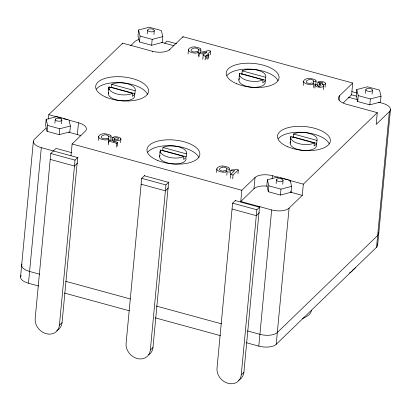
<?xml version="1.0" encoding="UTF-8"?>
<svg xmlns="http://www.w3.org/2000/svg" width="411" height="411" viewBox="0 0 411 411"><rect width="100%" height="100%" fill="white"/><g stroke="black" fill="none" stroke-linecap="round" stroke-linejoin="round"><path stroke-width="0.62" d="M20.55 276.942L33.368 141.343M38.68 286.03L28.482 283.246L41.3 147.647A13.27 5.985 5.4 0 1 34.462 139.231L46.011 128.057M46.155 119.365L45.595 125.263L47.085 131.34L59.205 134.649L69.839 131.88L70.399 125.987L68.909 119.909L56.79 116.596L46.155 119.365L47.64 125.442L47.085 131.34M48.359 119.092L48.775 114.669L122.709 43.165L152.409 51.272A13.27 5.985 5.4 0 0 169.81 49.474L183.013 36.707L352.72 83.037L351.605 94.828L343.355 102.807M71.822 152.702L56.066 148.402L50.784 153.509L35.176 318.587A13.27 11.051 46 0 0 46.186 333.686A13.27 11.051 46 0 0 59.42 325.204L62.061 322.65L77.669 157.572L41.3 147.647M54.894 123.187L55.254 119.401M59.205 134.649L59.765 128.751L70.399 125.987M61.496 123.845L61.856 120.058A3.319 1.495 5.4 0 0 57.057 118.276A3.319 1.495 5.4 0 0 56.749 120.849A3.319 1.495 5.4 0 0 61.856 120.058M71 155.754L72.115 143.963L85.318 131.191A13.27 5.985 5.4 0 0 78.475 122.776L69.197 120.243M80.494 135.676A13.27 5.985 5.4 0 0 77.36 134.567L78.475 122.776M59.42 325.204L75.028 160.126L78.105 157.146M98.327 140.269L98.676 136.544L99.251 135.517A11.796 5.317 5.4 0 1 99.745 135.065L101.918 134.017A5.6 2.523 5.4 0 1 102.997 133.816A5.841 2.636 5.4 0 1 103.572 133.76A5.487 2.471 5.4 0 1 105.642 133.811L109.48 134.818A5.05 2.276 5.4 0 1 110.847 135.758M110.672 87.733A13.27 5.985 5.4 0 1 111.412 87.312L111.694 84.363A13.27 5.985 5.4 0 1 127.389 83.736A13.27 5.985 5.4 0 1 135.168 90.774L134.89 93.723A13.27 5.985 5.4 0 1 132.25 96.277L132.527 93.328L109.054 86.916L108.776 89.865A13.27 5.985 5.4 0 1 109.095 89.228M108.299 139.134L108.53 136.647L111.109 137.033L110.816 140.136M108.293 144.811L108.643 141.086A6.201 2.795 5.4 0 1 110.456 140.326A5.872 2.651 5.4 0 1 110.765 140.259L115.568 139.709A23.91 10.778 5.4 0 0 116.318 139.627L117.14 139.509A2.882 1.3 5.4 0 0 118.27 139.046M108.617 142.92L108.972 139.195L106.978 138.245L105.714 138.702A2.713 1.223 5.4 0 1 105.108 138.779A2.851 1.284 5.4 0 1 103.259 138.605A3.781 1.706 5.4 0 1 102.812 138.476L102.519 138.373A2.975 1.341 5.4 0 1 101.425 137.644L101.276 136.945L101.723 136.2A12.227 5.513 5.4 0 1 102.067 135.856L104.322 134.865A3.047 1.377 5.4 0 1 106.125 134.931L106.464 135.003A2.99 1.346 5.4 0 1 108.648 136.668M112.357 140.598L112.65 137.495L114.243 136.827A2.995 1.351 5.4 0 1 115.106 136.735A4.578 2.065 5.4 0 1 117.192 136.92L117.798 137.043A7.126 3.211 5.4 0 1 118.43 137.212L119.863 137.767A3.637 1.639 5.4 0 1 120.634 138.327L120.762 138.502M122.642 43.869L122.709 43.165M114.695 140.079L114.869 138.219L115.676 137.824A1.351 0.606 5.4 0 1 115.979 137.777A1.875 0.848 5.4 0 1 117.952 138.127A1.875 0.848 5.4 0 1 118.327 139.062M116.447 147.035L116.801 143.316L117.746 142.401L113.046 141.117A4.398 1.983 5.4 0 1 113.755 140.988A7.645 3.447 5.4 0 1 114.294 140.927L116.539 140.747A14.796 6.674 5.4 0 0 117.865 140.613L118.039 140.583A5.744 2.589 5.4 0 0 120.726 139.653M117.392 146.121L117.746 142.401M120.582 142.72L120.932 138.995M138.569 29.988L138.014 35.885L139.499 41.963L151.623 45.272L162.258 42.503L162.813 36.605L161.328 30.527L149.203 27.218L138.569 29.988L140.059 36.065L139.499 41.963M147.313 33.81L147.672 30.018M151.623 45.272L152.178 39.374L162.813 36.605M153.914 34.467L154.274 30.676A3.319 1.495 5.4 0 0 149.476 28.898A3.319 1.495 5.4 0 0 149.167 31.472A3.319 1.495 5.4 0 0 154.274 30.676M152.342 51.976L152.409 51.272M144.78 175.348L141.697 178.328L126.095 343.406A13.27 11.051 46 0 0 137.099 358.505A13.27 11.051 46 0 0 150.339 350.023L152.974 347.47L168.582 182.392L144.338 175.774M162.093 150.786A13.27 5.985 5.4 0 1 162.72 150.436L162.997 147.487A13.27 5.985 5.4 0 1 178.698 146.861A13.27 5.985 5.4 0 1 186.476 153.899L186.193 156.843A13.27 5.985 5.4 0 1 183.553 159.396L183.835 156.452L160.362 150.041L160.079 152.99A13.27 5.985 5.4 0 1 160.516 152.178M169.748 50.178L169.81 49.474M150.339 350.023L165.941 184.945L169.024 181.965M182.946 37.406L183.013 36.707M188.043 54.067L188.454 49.721L189.029 48.693A11.796 5.317 5.4 0 1 189.517 48.241L191.69 47.193A5.6 2.523 5.4 0 1 192.769 46.993A5.841 2.636 5.4 0 1 193.345 46.936A5.487 2.471 5.4 0 1 195.42 46.988L199.258 47.995A5.05 2.276 5.4 0 1 200.619 48.935M198.071 52.305L198.308 49.823L200.887 50.204L200.65 52.69M198.395 56.096L198.744 52.372L196.751 51.421L195.487 51.873A2.713 1.223 5.4 0 1 194.886 51.956A2.851 1.284 5.4 0 1 193.031 51.781A3.781 1.706 5.4 0 1 192.589 51.652L192.297 51.545A2.975 1.341 5.4 0 1 191.197 50.82L191.048 50.121L191.495 49.377A12.227 5.513 5.4 0 1 191.839 49.027L194.095 48.041A3.047 1.377 5.4 0 1 195.903 48.108L196.242 48.179A2.99 1.346 5.4 0 1 198.421 49.844M198.96 56.934L199.314 53.214L200.188 52.367L208.69 50.558L210.704 51.108L210.35 54.833M202.782 59.271L203.132 55.552L204.175 54.54L199.314 53.214M205.099 59.908L205.454 56.184L206.497 55.172L207.992 55.583L208.875 54.73L207.375 54.324L210.704 51.108M206.142 58.896L206.497 55.172M207.642 59.307L207.992 55.583M208.521 58.454L208.875 54.73M216.515 172.538L216.864 168.813L217.44 167.78A11.796 5.317 5.4 0 1 217.933 167.328L220.106 166.285A5.6 2.523 5.4 0 1 221.185 166.08A5.841 2.636 5.4 0 1 221.76 166.029A5.487 2.471 5.4 0 1 223.831 166.075L227.668 167.087A5.05 2.276 5.4 0 1 229.035 168.027M226.487 171.397L226.718 168.916L229.297 169.296L228.948 173.021M226.805 175.184L227.16 171.459L225.166 170.514L223.903 170.966A2.713 1.223 5.4 0 1 223.296 171.043M241.308 74.175A13.27 5.985 5.4 0 1 241.935 73.826L242.213 70.877A13.27 5.985 5.4 0 1 257.913 70.25A13.27 5.985 5.4 0 1 265.686 77.289L265.408 80.237A13.27 5.985 5.4 0 1 262.768 82.791L263.045 79.842L239.572 73.43L239.294 76.379A13.27 5.985 5.4 0 1 239.798 75.485M230.412 174.387L230.761 170.663L231.676 169.784A7.65 3.447 5.4 0 0 234.126 169.83A4.788 2.158 5.4 0 0 236.464 169.44L238.323 169.938L237.974 173.663M230.371 178.138L230.725 174.413L234.517 170.745A8.837 3.987 5.4 0 1 230.761 170.663M232.693 178.77L233.042 175.045L238.323 169.938M235.693 200.167L232.611 203.147L217.008 368.225A13.27 11.051 46 0 0 228.013 383.324A13.27 11.051 46 0 0 241.252 374.842L243.893 372.289L259.495 207.211L235.251 200.594M352.72 83.037L339.517 95.804A13.27 5.985 5.4 0 0 346.36 104.224L377.267 112.66L303.339 184.164L302.28 195.364L289.077 208.136A13.27 5.985 5.4 0 1 271.671 209.934L240.764 201.493L241.822 190.293L255.026 177.521A13.27 5.985 5.4 0 1 272.426 175.723L278.221 177.305M240.764 201.493L253.962 188.726L255.026 177.521M241.252 374.842L256.854 209.764L259.937 206.784M267.376 179.761L266.821 185.654L268.306 191.732L280.43 195.04L291.065 192.276L291.62 186.378L290.135 180.301L278.011 176.992L267.376 179.761L268.866 185.839L268.306 191.732M272.159 178.523L272.426 175.723M246.204 342.682L258.796 346.119L271.671 209.934M276.12 183.583L276.48 179.792M280.43 195.04L280.985 189.147L291.62 186.378M282.722 184.241L283.081 180.45A3.319 1.495 5.4 0 0 278.283 178.672A3.319 1.495 5.4 0 0 277.975 181.241A3.319 1.495 5.4 0 0 283.081 180.45M290.777 137.664L290.603 139.504A13.27 5.985 5.4 0 1 290.767 139.134M290.829 137.11L290.88 136.555L314.353 142.966L314.076 145.915A13.27 5.985 5.4 0 0 316.717 143.357L316.994 140.413A13.27 5.985 5.4 0 0 309.216 133.375A13.27 5.985 5.4 0 0 293.521 134.001L293.243 136.95A13.27 5.985 5.4 0 0 292.391 137.444M290.022 181.477L290.135 180.301M258.796 346.119A13.27 5.985 5.4 0 0 276.202 344.32L289.077 208.136M303.2 85.503L303.611 81.162L304.186 80.13A11.796 5.317 5.4 0 1 304.674 79.677L306.847 78.629A5.6 2.523 5.4 0 1 307.931 78.429A5.841 2.636 5.4 0 1 308.502 78.378A5.487 2.471 5.4 0 1 310.577 78.424L314.415 79.436A5.05 2.276 5.4 0 1 315.776 80.376M313.228 83.746L313.465 81.265L316.044 81.645L315.751 84.748M313.552 87.533L313.901 83.808L311.908 82.858L310.644 83.315A2.713 1.223 5.4 0 1 310.043 83.392A2.851 1.284 5.4 0 1 308.193 83.217A3.781 1.706 5.4 0 1 307.747 83.089L307.454 82.986A2.975 1.341 5.4 0 1 306.359 82.257L306.205 81.558L306.652 80.813A12.227 5.513 5.4 0 1 307.002 80.469L309.252 79.477A3.047 1.377 5.4 0 1 311.06 79.544L311.399 79.616A2.99 1.346 5.4 0 1 313.583 81.28M314.831 88.149L315.18 84.43C317.508 83.633 317.189 86.819 319.583 86.223C320.77 86.408 321.834 84.723 320.22 84.481M317.611 85.74L317.96 82.015L320.58 81.368L324.068 82.097A3.632 1.639 5.4 0 1 325.188 82.904A3.201 1.444 5.4 0 1 325.091 84.06L324.957 84.127A2.636 1.187 5.4 0 1 324.269 84.414L322.316 84.558M318.931 86.767L319.167 84.286C319.645 82.75 322.938 84.692 322.825 82.852C321.828 82.061 319.249 82.036 319.784 83.978M323.257 89.644L323.611 85.92M325.05 87.194L325.404 83.469M339.101 100.227L339.517 95.804M356.763 89.552L356.209 95.45L357.693 101.527L369.818 104.836L380.452 102.067L381.007 96.174L379.523 90.096L367.398 86.788L356.763 89.552L358.253 95.629L357.693 101.527M365.507 93.374L365.862 89.588M369.818 104.836L370.373 98.943L381.007 96.174M372.109 94.037L372.464 90.245A3.319 1.495 5.4 0 0 367.67 88.463A3.319 1.495 5.4 0 0 367.362 91.037A3.319 1.495 5.4 0 0 372.464 90.245M377.267 112.66L376.157 124.451L389.356 111.684A13.27 5.985 5.4 0 0 382.518 103.269L378.654 102.211M276.202 344.32L376.538 247.283L389.356 111.684M377.632 245.172L390.45 109.573M108.34 93.544L108.925 87.389M159.643 156.668L160.233 150.513M238.858 80.058L239.449 73.903M290.166 143.182L290.757 137.027M98.676 136.544L98.661 136.837A5.733 2.584 5.4 0 0 98.897 137.546A6.037 2.723 5.4 0 0 99.226 137.957A5.497 2.476 5.4 0 0 100.654 138.903L101.949 139.375A8.056 3.632 5.4 0 0 102.724 139.586L104.127 139.843A4.809 2.168 5.4 0 0 107.112 139.812L108.972 139.195M188.454 49.721L188.433 50.014A5.733 2.584 5.4 0 0 188.67 50.723A6.037 2.723 5.4 0 0 189.003 51.134A5.497 2.476 5.4 0 0 190.427 52.079L191.721 52.551A8.056 3.632 5.4 0 0 192.502 52.762L193.9 53.019A4.809 2.168 5.4 0 0 196.884 52.988L198.744 52.372M216.864 168.813L216.849 169.101A5.733 2.584 5.4 0 0 217.085 169.81A6.037 2.723 5.4 0 0 217.414 170.221A5.497 2.476 5.4 0 0 218.842 171.166L220.137 171.639A8.056 3.632 5.4 0 0 220.913 171.849L222.315 172.111A4.809 2.168 5.4 0 0 225.3 172.075M303.611 81.162L303.59 81.45A5.733 2.584 5.4 0 0 303.832 82.159A6.037 2.723 5.4 0 0 304.161 82.57A5.497 2.476 5.4 0 0 305.589 83.515L306.878 83.988A8.056 3.632 5.4 0 0 307.659 84.198L309.062 84.461A4.809 2.168 5.4 0 0 312.047 84.425L313.901 83.808M315.18 84.43L315.078 84.599A4.084 1.844 5.4 0 0 316.871 86.695L317.241 86.813A5.764 2.6 5.4 0 0 317.842 86.983L318.479 87.122A4.238 1.911 5.4 0 0 320.775 87.25A4.742 2.137 5.4 0 0 321.376 87.183A4.033 1.819 5.4 0 0 323.133 86.557A4.608 2.081 5.4 0 0 323.318 86.392A3.216 1.449 5.4 0 0 322.363 84.538M120.618 139.617L120.808 139.391A3.396 1.531 5.4 0 0 120.767 138.502M130.729 45.59L134.854 41.598A13.27 5.985 5.4 0 1 138.635 39.626M164.765 43.273L166.964 41.146L176.663 43.797M77.551 163.044L74.468 166.023L50.224 159.406M168.464 187.863L165.381 190.843L141.137 184.226M259.377 212.682L256.3 215.662L232.056 209.045M227.16 171.459L225.29 172.07M222.51 167.128L220.255 168.12A12.227 5.513 5.4 0 0 219.911 168.464L219.464 169.209L219.613 169.907A2.975 1.341 5.4 0 0 220.702 170.637L221 170.74A3.781 1.706 5.4 0 0 221.447 170.868A2.851 1.284 5.4 0 0 223.301 171.053M351.821 91.612L356.671 92.937M140.059 36.065L152.178 39.374M358.253 95.629L370.373 98.943M161.538 42.338L173.91 45.713M350.999 94.664L356.455 96.153M203.132 55.552L205.454 56.184M348.358 97.217L357.452 99.698M242.213 70.877L265.686 77.289M241.935 73.826L265.408 80.237M111.694 84.363L135.168 90.774M293.521 134.001L316.994 140.413M111.412 87.312L134.89 93.723M293.243 136.95L316.717 143.357M48.775 114.669L59.914 117.71M60.535 117.88L61.773 118.214M63.628 118.722L67.337 119.735M280.636 177.968L281.602 178.23M282.085 178.364L283.051 178.626M284.016 178.888L285.948 179.417M286.431 179.55L287.397 179.812M288.363 180.075L303.339 184.164M162.997 147.487L186.476 153.899M162.72 150.436L186.193 156.843M108.643 141.086L116.801 143.316M230.725 174.413L233.042 175.045M47.64 125.442L59.765 128.751M268.866 185.839L280.985 189.147M290.685 192.199L302.28 195.364M68.699 132.203L77.36 134.567M72.115 143.963L241.822 190.293M50.784 153.509L75.028 160.126M141.697 178.328L165.941 184.945M232.611 203.147L256.854 209.764M39.795 274.24L29.597 271.455A13.27 5.985 5.4 0 1 21.999 264.021M65.585 281.278L130.359 298.961M156.154 306.005L221.529 323.847M247.319 330.891L259.911 334.328A13.27 5.985 5.4 0 0 277.317 332.53L377.652 235.493A13.27 5.985 5.4 0 0 378.567 232.158M64.47 293.069L129.244 310.752M155.039 317.795L220.414 335.643M112.65 137.495L114.869 138.219M317.96 82.015L319.902 82.739M290.767 191.058L291.065 192.276M229.081 168.022A5.389 2.43 5.4 0 1 229.256 169.286M226.836 168.931A2.99 1.346 5.4 0 0 224.658 167.262L224.314 167.2A3.047 1.377 5.4 0 0 222.505 167.128M110.893 135.758A5.389 2.43 5.4 0 1 111.068 137.022M319.162 84.291A3.971 1.788 5.4 0 1 320.226 84.476M315.828 80.371A5.389 2.43 5.4 0 1 315.997 81.635M200.671 48.935A5.389 2.43 5.4 0 1 200.84 50.199M186.055 158.461A13.27 5.985 5.4 0 1 171.793 163.768A13.27 5.985 5.4 0 1 159.977 155.543M183.835 156.452A13.27 5.985 5.4 0 1 168.135 157.079A13.27 5.985 5.4 0 1 160.362 150.041M265.11 81.229A13.27 5.985 5.4 0 1 251.064 87.168A13.27 5.985 5.4 0 1 239.526 78.419M263.045 79.842A13.27 5.985 5.4 0 1 247.35 80.469A13.27 5.985 5.4 0 1 239.572 73.43M316.413 144.353A13.27 5.985 5.4 0 1 302.373 150.292A13.27 5.985 5.4 0 1 290.834 141.543M314.353 142.966A13.27 5.985 5.4 0 1 298.658 143.593A13.27 5.985 5.4 0 1 290.88 136.555M134.587 94.715A13.27 5.985 5.4 0 1 121.158 100.716A13.27 5.985 5.4 0 1 108.674 92.418M132.527 93.328A13.27 5.985 5.4 0 1 116.827 93.955A13.27 5.985 5.4 0 1 109.054 86.916M253.962 188.726A13.27 5.985 5.4 0 1 267.397 186.157M147.765 152.193A26.54 11.965 5.4 0 1 174.875 146.044A26.54 11.965 5.4 0 1 198.929 157.814M278.283 138.707A26.54 11.965 5.4 0 1 304.947 132.512A26.54 11.965 5.4 0 1 329.283 143.912M226.98 75.583A26.54 11.965 5.4 0 1 253.638 69.387A26.54 11.965 5.4 0 1 277.98 80.787M96.457 89.069A26.54 11.965 5.4 0 1 123.115 82.873A26.54 11.965 5.4 0 1 147.457 94.273M353.527 269.143A13.27 11.051 46 0 1 349.442 272.966M355.566 267.53A13.27 11.051 46 0 1 353.09 269.852M377.452 243.949A13.27 5.985 5.4 0 1 376.538 247.283M28.482 283.246A13.27 5.985 5.4 0 1 21.218 275.303M62.061 322.65A13.27 11.051 46 0 1 56.718 330.583M152.974 347.47A13.27 11.051 46 0 1 148.638 354.837M243.893 372.289A13.27 11.051 46 0 1 238.544 380.221M311.476 310.171A29.854 13.46 5.4 0 1 302.167 318.582M206.8 52.007L205.058 53.687L202.351 52.952L206.8 52.007M157.295 160.275A26.54 11.965 5.4 0 0 199.633 155.522A26.54 11.965 5.4 0 0 163.326 140.11A26.54 11.965 5.4 0 0 157.295 160.275M287.813 146.789A26.54 11.965 5.4 0 0 330.151 142.036A26.54 11.965 5.4 0 0 293.85 126.624A26.54 11.965 5.4 0 0 287.813 146.789M236.505 83.664A26.54 11.965 5.4 0 0 278.843 78.912A26.54 11.965 5.4 0 0 242.541 63.505A26.54 11.965 5.4 0 0 236.505 83.664M105.987 97.15A26.54 11.965 5.4 0 0 148.325 92.398A26.54 11.965 5.4 0 0 112.018 76.985A26.54 11.965 5.4 0 0 105.987 97.15"/></g></svg>
